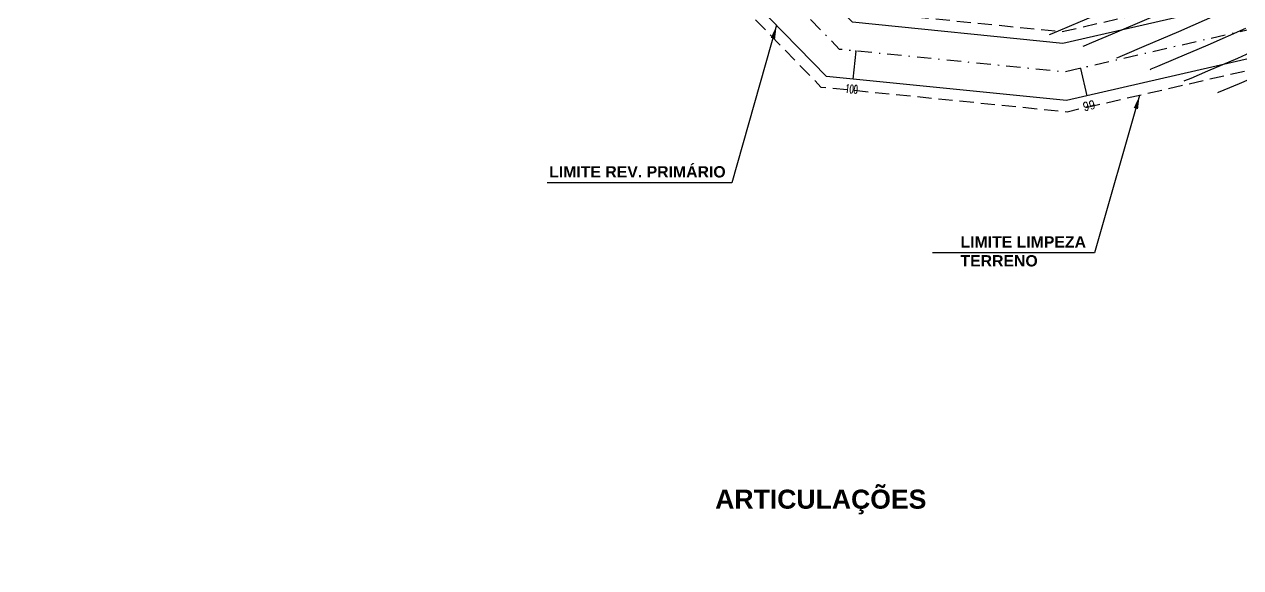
# Model space of a CAD drawing. Header units: millimetres. Extents: x 276147 to 291056, y 9594849 to 9609891.
# Drawn here: x 285088.4 to 285196, y 9596496 to 9596544 of the extents above; entities that cross this region are included whole.
import ezdxf
from ezdxf.enums import TextEntityAlignment as Align

# ---------------------------------------------------------------- set-up
doc = ezdxf.new("R2010")
doc.units = ezdxf.units.MM
doc.header["$LTSCALE"] = 10
for name, pattern in [('CONTINUO', [0]), ('DASHDOTX2', [50.8, 25.4, -12.7, 0, -12.7]), ('HIDDEN', [0.375, 0.25, -0.125])]:
    doc.linetypes.add(name, pattern=pattern)
for name, color, linetype in [('Curvas mestras', 30, 'Continuous'), ('Curvas simples', 9, 'Continuous'), ('TG', 7, 'CONTINUO'), ('Top_malha_coord', 8, 'Continuous')]:
    doc.layers.add(name, color=color, linetype=linetype)
doc.styles.add('r80', font='romans.shx')
doc.styles.add('ROMAND', font='romand', dxfattribs={"height": 0.2})
doc.styles.add('T7', font='arial.ttf')
doc.dimstyles.new('cadnorma_dim1', dxfattribs={"dimscale": 0, "dimtxt": 2, "dimasz": 1.199999999999999, "dimexe": 1, "dimexo": 2.5, "dimgap": 0.6, "dimtad": 1, "dimzin": 4, "dimdsep": 46, "dimtxsty": 'r80', "dimblk": 'ARCHTICK', "dimblk1": 'ARCHTICK', "dimblk2": 'ARCHTICK', "dimcen": -1, "dimdle": 1, "dimclrd": 1, "dimclre": 1, "dimclrt": 2, "dimaunit": 1, "dimazin": 0, "dimtfac": 1, "dimtix": 1, "dimtmove": 2, "dimatfit": 0, "dimfxl": 1, "dimarcsym": 0})

# ---------------------------------------------------------------- blocks, each defined once
blk = doc.blocks.new('_ArchTick')
at = {"color": 0, "linetype": 'ByBlock', "const_width": 0.15}
blk.add_lwpolyline([(-0.5, -0.5), (0.5, 0.5)], dxfattribs=at)

msp = doc.modelspace()

# ---------------------------------------------------------------- linework, layer by layer
at = {"color": 8, "linetype": 'HIDDEN', "ltscale": 0.5, "elevation": 160.1796621240507, "flags": 128}
for points in [[(285284.4066639607, 9596526.482070172), (285270.5826698519, 9596522.259217547), (285252.1874144828, 9596516.639969464), (285244.6637616719, 9596517.652206672), (285240.8799137478, 9596523.684238628), (285243.4126827257, 9596545.38090043), (285230.2537774265, 9596548.6337094), (285199.4507043695, 9596547.796458796), (285180.1765932365, 9596543.374876408), (285162.1225250977, 9596545.187320657), (285157.7266263914, 9596549.70200622), (285161.5581282348, 9596557.913740786), (285153.2551091654, 9596579.718767166), (285130.9623938378, 9596584.62452904), (285110.0950859511, 9596578.108072596), (285097.2086925445, 9596562.038380977), (285064.8856910209, 9596538.509236362), (285052.1738307181, 9596523.014541393), (285036.6182420748, 9596511.097859764), (285028.5252062663, 9596504.898021668), (285022.1250464947, 9596498.753929328), (285006.5727289441, 9596498.09449322)], [(285284.4066639615, 9596519.162755683), (285272.627692194, 9596515.564601533), (285252.7697705843, 9596509.498548863), (285240.4778465066, 9596511.152312424), (285233.6416384185, 9596522.050273048), (285235.7446760184, 9596540.065692516), (285229.4952845325, 9596541.610507693), (285200.3370794597, 9596540.817965832), (285180.6212545474, 9596536.295051988), (285158.8861235605, 9596538.477037383), (285149.3394452614, 9596548.281687943), (285153.9625866556, 9596558.190076753), (285148.0586175055, 9596573.694822913), (285131.2740132702, 9596577.388463207), (285114.2201054307, 9596572.0628578), (285102.0845496327, 9596556.929481603), (285069.7294436952, 9596533.37696696), (285057.0727241201, 9596517.949483927), (285040.8751770524, 9596505.54101672), (285033.0916450059, 9596499.578280406), (285025.0644761262, 9596491.872274842), (285006.5727289441, 9596491.088203546)]]:
    msp.add_lwpolyline(points, dxfattribs=at)
at = {"linetype": 'Continuous'}
for p in [(285161.9335236273, 9596541.688701993, 160.1796621240507), (285161.9335236273, 9596541.688701993, 160.1796621240507), (285181.8042049537, 9596540.15734306, 160.1796621240507), (285181.8042049537, 9596540.15734306, 160.1796621240507)]:
    msp.add_point(p, dxfattribs=at)
at = {"layer": 'Curvas mestras', "linetype": 'CONTINUO'}
for points in [[(285195.9582834389, 9596550.57383532, -46.71706166609918), (285194.6586644513, 9596549.98776981, -46.72394496950118), (285192.701820581, 9596549.007124724, -46.73109120383424), (285189.2823360319, 9596547.46723558, -46.74927207911649), (285185.2264524021, 9596545.724405548, -46.77357761954453), (285181.7683251501, 9596544.26518422, -46.79517758512202), (285179.8346416607, 9596543.452240687, -46.80735429751485), (285179.1222320612, 9596543.152736014, -46.81184048010299), (285179.020459402, 9596543.109948777, -46.8124813323634)], [(285198.2702800322, 9596539.847199446, -41.31546140458931), (285195.833026616, 9596538.802535327, -41.33015334730997), (285194.466572096, 9596538.228061868, -41.33875813751046), (285193.9631420612, 9596538.01641333, -41.34192829797075), (285193.8912227721, 9596537.986178257, -41.34238120642521)]]:
    msp.add_polyline3d(points, dxfattribs=at)
at = {"layer": 'Curvas simples', "linetype": 'CONTINUO'}
for points in [[(285196.6416574859, 9596548.724941544, -45.64201964667564), (285194.838407979, 9596547.709255237, -45.64493443091897), (285191.6441007108, 9596546.208435077, -45.65987543822528), (285187.8352185288, 9596544.548964728, -45.68195437753138), (285184.5812652426, 9596543.17265424, -45.7021727350334), (285182.7610275472, 9596542.407404725, -45.7136350629994), (285182.0904136611, 9596542.125471478, -45.71785805173249), (285181.9946116766, 9596542.085194873, -45.71846132175096)], [(285196.9749953769, 9596546.411385747, -44.55877765788728), (285194.0058653923, 9596544.949635576, -44.57047883004679), (285190.4439836536, 9596543.373522907, -44.59033112300358), (285187.3942053356, 9596542.080124265, -44.60916788500298), (285185.687414436, 9596541.362569757, -44.61991584105682), (285185.0585962609, 9596541.09820694, -44.62387560322213), (285184.9687649506, 9596541.060440967, -44.62444129105688)], [(285196.3676300711, 9596543.690835072, -43.48108218915558), (285193.0527487808, 9596542.198082088, -43.49870790107207), (285190.2071454281, 9596540.987594286, -43.51616303485616), (285188.6138003225, 9596540.317733794, -43.52619660654135), (285188.0267778613, 9596540.070942406, -43.52989317485162), (285187.942917225, 9596540.03568706, -43.53042128044444)], [(285198.7293947526, 9596542.432035564, -42.39168558091887), (285195.6615139077, 9596541.022641266, -42.40708467925697), (285193.0200865235, 9596539.895065308, -42.4231581973986), (285191.5401862092, 9596539.272897832, -42.43247737202591), (285190.9949594613, 9596539.043677866, -42.4359107464229), (285190.9170704971, 9596539.010932157, -42.43640121692124)]]:
    msp.add_polyline3d(points, dxfattribs=at)
at = {"layer": 'TG', "color": 3, "linetype": 'Continuous'}
for p, q in [((285161.9335236273, 9596541.688701993, 160.1796621240507), (285161.6620013487, 9596539.203394, 160.1796621240507)), ((285161.9335236271, 9596541.688701993, 160.1796621240507), (285161.6620117771, 9596539.20348946, 160.1796621240507)), ((285181.8042049537, 9596540.15734306, 160.1796621240507), (285182.3631976913, 9596537.720638907, 160.1796621240507)), ((285181.8042049537, 9596540.15734306, 160.1796621240507), (285182.3631976913, 9596537.720638907, 160.1796621240507))]:
    msp.add_line(p, q, dxfattribs=at)
at = {"layer": 'TG', "color": 8, "linetype": 'CONTINUO', "elevation": 160.1796621240507}
for points in [[(285284.6988100097, 9596525.525696455), (285270.8748159009, 9596521.30284383), (285252.2706082115, 9596515.61976652), (285244.0657737913, 9596516.723650351), (285239.8458744151, 9596523.450814972), (285242.3172531961, 9596544.621585013), (285230.1454212986, 9596547.63039487), (285199.5773293825, 9596546.799531229), (285180.2401162809, 9596542.363472918), (285161.6601820209, 9596544.22870876), (285156.5284576585, 9596549.499103611), (285160.4730508663, 9596557.953217354), (285152.512753214, 9596578.858203702), (285131.0069108995, 9596583.59080535), (285110.6843744482, 9596577.244470483), (285097.9052435571, 9596561.30853821), (285065.5776556886, 9596537.77605502), (285052.8736726326, 9596522.290961755), (285037.226375643, 9596510.304025045), (285029.1775546577, 9596504.138058633), (285022.5449650136, 9596497.77083583), (285006.6150920272, 9596497.095390938)], [(285284.1145179129, 9596520.1191294), (285272.3355461454, 9596516.52097525), (285252.6865768554, 9596510.518751808), (285241.0758343874, 9596512.080868745), (285234.6756777513, 9596522.283696704), (285236.8401055482, 9596540.825007934), (285229.6036406599, 9596542.613822224), (285200.2104544468, 9596541.814893398), (285180.5577315029, 9596537.306455476), (285159.3484666372, 9596539.43564928), (285150.5376139942, 9596548.484590553), (285155.0476640241, 9596558.150600186), (285148.8009734568, 9596574.555386377), (285131.2294962084, 9596578.422186896), (285113.6308169336, 9596572.926459912), (285101.3879986201, 9596557.65932437), (285069.0374790274, 9596534.110148303), (285056.3728822055, 9596518.673063565), (285040.2670434841, 9596506.33485144), (285032.4392966146, 9596500.338243442), (285024.6445576075, 9596492.85536834), (285006.5303658611, 9596492.087305827)]]:
    msp.add_lwpolyline(points, dxfattribs=at)
at = {"layer": 'TG', "color": 1, "linetype": 'DASHDOTX2', "ltscale": 0.005, "elevation": 160.1796621240507, "flags": 128}
msp.add_lwpolyline([(285284.406663961, 9596522.822412927), (285271.6051810231, 9596518.91190954), (285252.4785925334, 9596513.069259163), (285242.5708040892, 9596514.402259547), (285237.2607760833, 9596522.867255837), (285239.5786793719, 9596542.723296473), (285229.8745309795, 9596545.122108547), (285199.8938919146, 9596544.307212312), (285180.3989238919, 9596539.834964197), (285160.5043243289, 9596541.83217902), (285153.5330358263, 9596548.99184708), (285157.760357445, 9596558.051908767), (285150.6568633354, 9596576.70679504), (285131.1182035539, 9596581.006496124), (285112.1575956909, 9596575.085465197), (285099.6466210886, 9596559.483931292), (285067.3075673581, 9596535.94310166), (285054.6232774191, 9596520.48201266), (285038.7467095636, 9596508.319438243), (285030.8084256359, 9596502.238151036), (285023.5947613104, 9596495.313102083), (285006.572728944, 9596494.591348384)], dxfattribs=at)

# ---------------------------------------------------------------- texts
at = {"layer": 'TG', "color": 5, "extrusion": (-0.0614265860372751, 0.0065814015965604, 0.998089905610126), "style": 'ROMAND', "width": 0.540350876499589}
msp.add_text('100', height=0.75, rotation=89.9805743206771, dxfattribs=at).set_placement((-9572304.909845462, -737387.0841304213, 45802.04477265829), (-9572304.909472516, -737385.9841304859, 45802.04477265829), align=Align.FIT)
at = {"layer": 'TG', "color": 5, "extrusion": (-0.0601851158537963, -0.0139388718637876, 0.998089905610126), "style": 'ROMAND', "width": 0.8555555540950107}
msp.add_text('99', height=0.75, rotation=89.98057441768862, dxfattribs=at).set_placement((-9284730.918077938, 2438417.509493768, -150768.7694890452), (-9284730.917704994, 2438418.609493703, -150768.7694890452), align=Align.FIT)
at = {"layer": 'Top_malha_coord', "color": 7, "attachment_point": 1, "style": 'T7'}
for s, width, insert, char_height in [('{\\fArial|b1|i0|c0|p34;LIMITE REV. PRIMÁRIO}', 16.67673822349752, (285134.8352108029, 9596531.510071341, 160.1796621240507), 1), ('{\\fArial|b1|i0|c0|p34;LIMITE LIMPEZA\\PTERRENO}', 16.67673822349752, (285171.1875694442, 9596525.313238274, 160.1796621240507), 1), ('{\\fArial|b1|i0|c0|p34;ARTICULAÇÕES}', 9.05984542533406, (285149.5095742086, 9596502.919239365), 1.682079722240085)]:
    msp.add_mtext_dynamic_manual_height_columns(s, width=width, gutter_width=12.5, heights=[0], dxfattribs=dict(at, insert=insert, char_height=char_height))

# ---------------------------------------------------------------- leaders
at = {"linetype": 'CONTINUO'}
for points in [[(285154.9430403158, 9596543.960119918, 160.1796621240507), (285150.9691900465, 9596530.038162755, 160.1796621240507), (285134.6613813718, 9596530.038162755, 160.1796621240507)], [(285187.0214342626, 9596537.76328685, 160.1796621240507), (285183.0475839933, 9596523.841329686, 160.1796621240507), (285168.716447324, 9596523.841329686, 160.1796621240507)]]:
    msp.add_leader(points, dimstyle='cadnorma_dim1', override={"dimscale": 1, "dimtad": 0, "dimzin": 1, "dimclrd": 256}, dxfattribs=at)

doc.saveas('drawing.dxf')
